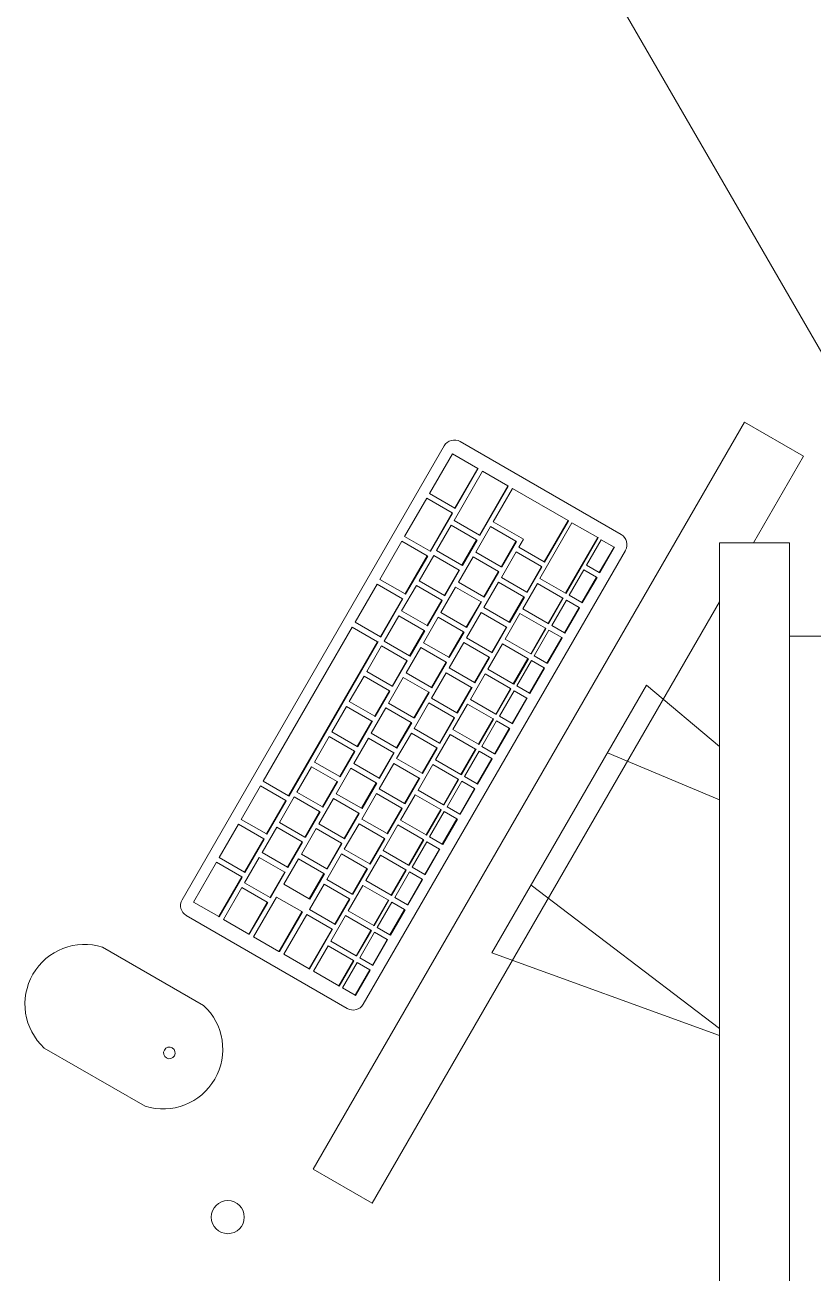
# Model space of a CAD drawing. Header units: millimetres. Extents: x 155927 to 326028, y -36033 to 97293.
# Drawn here: x 178047 to 178476, y 18002 to 18682 of the extents above; entities that cross this region are included whole.
import ezdxf

# ---------------------------------------------------------------- set-up
doc = ezdxf.new("R2010")
doc.units = ezdxf.units.MM
doc.header["$MEASUREMENT"] = 0
for name, color, linetype, lineweight in [('A-GENM', 8, 'CONTINUOUS', 9), ('E-ELEC-EQPM', 8, 'CONTINUOUS', 9), ('I-FURN', 8, 'CONTINUOUS', 9)]:
    doc.layers.add(name, color=color, linetype=linetype, lineweight=lineweight)

msp = doc.modelspace()

# ---------------------------------------------------------------- linework, layer by layer
at = {"layer": 'A-GENM'}
for p, q in [((178284.09, 18455.01), (178371.7, 18404.43)), ((178132.65, 18205.4), (178275.41, 18452.69)), ((178279.83, 18448.36), (178267.33, 18426.71)), ((178293.64, 18440.39), (178279.83, 18448.36)), ((178296.21, 18438.91), (178280.71, 18412.06)), ((178281.14, 18418.74), (178293.64, 18440.39)), ((178293.88, 18440.25), (178281.38, 18418.6)), ((178293.64, 18440.39), (178293.88, 18440.25)), ((178310.03, 18430.93), (178296.21, 18438.91)), ((178294.53, 18404.08), (178310.03, 18430.93)), ((178310.27, 18430.79), (178294.77, 18403.94)), ((178312.6, 18429.44), (178302.1, 18411.26)), ((178310.03, 18430.93), (178310.27, 18430.79)), ((178342.81, 18412), (178312.6, 18429.44)), ((178265.83, 18424.11), (178253.83, 18403.33)), ((178279.64, 18416.14), (178265.83, 18424.11)), ((178267.33, 18426.71), (178281.14, 18418.74)), ((178267.64, 18395.36), (178279.64, 18416.14)), ((178279.88, 18416), (178267.88, 18395.22)), ((178279.64, 18416.14), (178279.88, 18416)), ((178281.14, 18418.74), (178281.38, 18418.6)), ((178279.21, 18409.46), (178271.21, 18395.61)), ((178293.03, 18401.48), (178279.21, 18409.46)), ((178280.71, 18412.06), (178294.53, 18404.08)), ((178300.6, 18408.66), (178292.6, 18394.8)), ((178314.42, 18400.68), (178300.6, 18408.66)), ((178302.1, 18411.26), (178318.49, 18401.79)), ((178344.9, 18410.79), (178327.4, 18380.48)), ((178329.81, 18389.48), (178342.81, 18412)), ((178343.05, 18411.86), (178330.05, 18389.35)), ((178342.81, 18412), (178343.05, 18411.86)), ((178358.97, 18402.67), (178344.9, 18410.79)), ((178252.33, 18400.73), (178240.33, 18379.95)), ((178266.14, 18392.76), (178252.33, 18400.73)), ((178253.83, 18403.33), (178267.64, 18395.36)), ((178285.03, 18387.63), (178293.03, 18401.48)), ((178293.27, 18401.34), (178285.27, 18387.49)), ((178293.03, 18401.48), (178293.27, 18401.34)), ((178294.53, 18404.08), (178294.77, 18403.94)), ((178306.42, 18386.82), (178314.42, 18400.68)), ((178314.66, 18400.54), (178306.66, 18386.68)), ((178314.42, 18400.68), (178314.66, 18400.54)), ((178318.49, 18401.79), (178315.99, 18397.46)), ((178341.47, 18372.36), (178358.97, 18402.67)), ((178359.21, 18402.54), (178341.71, 18372.23)), ((178360.92, 18401.55), (178352.92, 18387.69)), ((178358.97, 18402.67), (178359.21, 18402.54)), ((178367.83, 18397.56), (178360.92, 18401.55)), ((178374.02, 18395.75), (178231.26, 18148.47)), ((178267.64, 18395.36), (178267.88, 18395.22)), ((178271.21, 18395.61), (178285.03, 18387.63)), ((178292.6, 18394.8), (178306.42, 18386.82)), ((178314.49, 18394.87), (178306.49, 18381.01)), ((178328.31, 18386.89), (178314.49, 18394.87)), ((178315.99, 18397.46), (178329.81, 18389.48)), ((178359.83, 18383.7), (178367.83, 18397.56)), ((178368.07, 18397.42), (178360.07, 18383.56)), ((178367.83, 18397.56), (178368.07, 18397.42)), ((178254.14, 18371.98), (178266.14, 18392.76)), ((178266.38, 18392.62), (178254.38, 18371.84)), ((178269.71, 18393.01), (178261.71, 18379.15)), ((178266.14, 18392.76), (178266.38, 18392.62)), ((178283.53, 18385.03), (178269.71, 18393.01)), ((178291.1, 18392.21), (178283.1, 18378.35)), ((178285.03, 18387.63), (178285.27, 18387.49)), ((178304.92, 18384.22), (178291.1, 18392.21)), ((178306.42, 18386.82), (178306.66, 18386.68)), ((178320.31, 18373.03), (178328.31, 18386.89)), ((178328.55, 18386.75), (178320.55, 18372.89)), ((178328.31, 18386.89), (178328.55, 18386.75)), ((178329.81, 18389.48), (178330.05, 18389.35)), ((178352.92, 18387.69), (178359.83, 18383.7)), ((178240.33, 18379.95), (178254.14, 18371.98)), ((178275.53, 18371.17), (178283.53, 18385.03)), ((178283.77, 18384.89), (178275.77, 18371.03)), ((178283.53, 18385.03), (178283.77, 18384.89)), ((178296.92, 18370.37), (178304.92, 18384.22)), ((178305.16, 18384.09), (178297.16, 18370.23)), ((178304.92, 18384.22), (178305.16, 18384.09)), ((178306.49, 18381.01), (178320.31, 18373.03)), ((178327.4, 18380.48), (178341.47, 18372.36)), ((178351.42, 18385.09), (178343.42, 18371.24)), ((178350.33, 18367.24), (178358.33, 18381.1)), ((178358.57, 18380.96), (178350.57, 18367.11)), ((178358.33, 18381.1), (178351.42, 18385.09)), ((178358.33, 18381.1), (178358.57, 18380.96)), ((178359.83, 18383.7), (178360.07, 18383.56)), ((178238.83, 18377.35), (178226.83, 18356.56)), ((178252.64, 18369.38), (178238.83, 18377.35)), ((178260.21, 18376.55), (178252.21, 18362.7)), ((178274.03, 18368.57), (178260.21, 18376.55)), ((178261.71, 18379.15), (178275.53, 18371.17)), ((178281.6, 18375.75), (178273.6, 18361.89)), ((178295.42, 18367.77), (178281.6, 18375.75)), ((178283.1, 18378.35), (178296.92, 18370.37)), ((178304.99, 18378.41), (178296.99, 18364.55)), ((178318.81, 18370.43), (178304.99, 18378.41)), ((178326.14, 18377.75), (178318.14, 18363.89)), ((178320.31, 18373.03), (178320.55, 18372.89)), ((178339.97, 18369.77), (178326.14, 18377.75)), ((178240.64, 18348.59), (178252.64, 18369.38)), ((178252.88, 18369.24), (178240.88, 18348.45)), ((178252.64, 18369.38), (178252.88, 18369.24)), ((178254.14, 18371.98), (178254.38, 18371.84)), ((178266.03, 18354.72), (178274.03, 18368.57)), ((178274.27, 18368.44), (178266.27, 18354.58)), ((178274.03, 18368.57), (178274.27, 18368.44)), ((178275.53, 18371.17), (178275.77, 18371.03)), ((178287.42, 18353.91), (178295.42, 18367.77)), ((178295.66, 18367.63), (178287.66, 18353.78)), ((178295.42, 18367.77), (178295.66, 18367.63)), ((178296.92, 18370.37), (178297.16, 18370.23)), ((178310.81, 18356.57), (178318.81, 18370.43)), ((178319.05, 18370.29), (178311.05, 18356.44)), ((178318.81, 18370.43), (178319.05, 18370.29)), ((178331.97, 18355.91), (178339.97, 18369.77)), ((178340.21, 18369.63), (178332.21, 18355.77)), ((178341.92, 18368.64), (178333.92, 18354.78)), ((178339.97, 18369.77), (178340.21, 18369.63)), ((178341.47, 18372.36), (178341.71, 18372.23)), ((178348.83, 18364.65), (178341.92, 18368.64)), ((178343.42, 18371.24), (178350.33, 18367.24)), ((178350.33, 18367.24), (178350.57, 18367.11)), ((178250.71, 18360.1), (178242.71, 18346.24)), ((178264.53, 18352.12), (178250.71, 18360.1)), ((178252.21, 18362.7), (178266.03, 18354.72)), ((178272.1, 18359.3), (178264.1, 18345.44)), ((178285.92, 18351.32), (178272.1, 18359.3)), ((178273.6, 18361.89), (178287.42, 18353.91)), ((178295.49, 18361.96), (178287.49, 18348.1)), ((178309.31, 18353.98), (178295.49, 18361.96)), ((178296.99, 18364.55), (178310.81, 18356.57)), ((178316.64, 18361.29), (178308.64, 18347.44)), ((178330.47, 18353.31), (178316.64, 18361.29)), ((178318.14, 18363.89), (178331.97, 18355.91)), ((178340.83, 18350.79), (178348.83, 18364.65)), ((178349.07, 18364.51), (178341.07, 18350.65)), ((178348.83, 18364.65), (178349.07, 18364.51)), ((178225.33, 18353.96), (178176.83, 18269.96)), ((178239.14, 18345.99), (178225.33, 18353.96)), ((178226.83, 18356.56), (178240.64, 18348.59)), ((178266.03, 18354.72), (178266.27, 18354.58)), ((178287.42, 18353.91), (178287.66, 18353.78)), ((178301.31, 18340.12), (178309.31, 18353.98)), ((178309.55, 18353.84), (178301.55, 18339.98)), ((178309.31, 18353.98), (178309.55, 18353.84)), ((178310.81, 18356.57), (178311.05, 18356.44)), ((178322.47, 18339.45), (178330.47, 18353.31)), ((178330.71, 18353.17), (178322.71, 18339.32)), ((178330.47, 18353.31), (178330.71, 18353.17)), ((178331.97, 18355.91), (178332.21, 18355.77)), ((178333.92, 18354.78), (178340.83, 18350.79)), ((178190.64, 18261.99), (178239.14, 18345.99)), ((178239.38, 18345.86), (178190.88, 18261.85)), ((178239.14, 18345.99), (178239.38, 18345.86)), ((178240.64, 18348.59), (178240.88, 18348.45)), ((178242.71, 18346.24), (178256.53, 18338.26)), ((178256.53, 18338.26), (178264.53, 18352.12)), ((178264.77, 18351.98), (178256.77, 18338.12)), ((178264.53, 18352.12), (178264.77, 18351.98)), ((178277.92, 18337.46), (178285.92, 18351.32)), ((178286.16, 18351.18), (178278.16, 18337.32)), ((178285.92, 18351.32), (178286.16, 18351.18)), ((178287.49, 18348.1), (178301.31, 18340.12)), ((178308.64, 18347.44), (178322.47, 18339.45)), ((178332.42, 18352.18), (178324.42, 18338.33)), ((178331.33, 18334.34), (178339.33, 18348.19)), ((178339.57, 18348.05), (178331.57, 18334.2)), ((178339.33, 18348.19), (178332.42, 18352.18)), ((178339.33, 18348.19), (178339.57, 18348.05)), ((178340.83, 18350.79), (178341.07, 18350.65)), ((178241.21, 18343.65), (178233.21, 18329.79)), ((178255.03, 18335.67), (178241.21, 18343.65)), ((178262.6, 18342.84), (178254.6, 18328.99)), ((178276.42, 18334.86), (178262.6, 18342.84)), ((178264.1, 18345.44), (178277.92, 18337.46)), ((178285.99, 18345.5), (178277.99, 18331.65)), ((178299.81, 18337.52), (178285.99, 18345.5)), ((178307.14, 18344.84), (178299.14, 18330.98)), ((178301.31, 18340.12), (178301.55, 18339.98)), ((178320.97, 18336.86), (178307.14, 18344.84)), ((178322.47, 18339.45), (178322.71, 18339.32)), ((178247.03, 18321.81), (178255.03, 18335.67)), ((178255.27, 18335.53), (178247.27, 18321.67)), ((178255.03, 18335.67), (178255.27, 18335.53)), ((178256.53, 18338.26), (178256.77, 18338.12)), ((178268.42, 18321.01), (178276.42, 18334.86)), ((178276.66, 18334.72), (178268.66, 18320.87)), ((178276.42, 18334.86), (178276.66, 18334.72)), ((178277.92, 18337.46), (178278.16, 18337.32)), ((178291.81, 18323.67), (178299.81, 18337.52)), ((178300.05, 18337.38), (178292.05, 18323.53)), ((178299.81, 18337.52), (178300.05, 18337.38)), ((178312.97, 18323), (178320.97, 18336.86)), ((178321.21, 18336.72), (178313.21, 18322.86)), ((178322.92, 18335.73), (178314.92, 18321.87)), ((178320.97, 18336.86), (178321.21, 18336.72)), ((178329.83, 18331.74), (178322.92, 18335.73)), ((178324.42, 18338.33), (178331.33, 18334.34)), ((178331.33, 18334.34), (178331.57, 18334.2)), ((178231.71, 18327.19), (178223.71, 18313.33)), ((178245.53, 18319.21), (178231.71, 18327.19)), ((178233.21, 18329.79), (178247.03, 18321.81)), ((178253.1, 18326.39), (178245.1, 18312.53)), ((178266.92, 18318.41), (178253.1, 18326.39)), ((178254.6, 18328.99), (178268.42, 18321.01)), ((178276.49, 18329.05), (178268.49, 18315.19)), ((178290.31, 18321.07), (178276.49, 18329.05)), ((178277.99, 18331.65), (178291.81, 18323.67)), ((178297.64, 18328.38), (178289.64, 18314.53)), ((178311.47, 18320.4), (178297.64, 18328.38)), ((178299.14, 18330.98), (178312.97, 18323)), ((178321.83, 18317.88), (178329.83, 18331.74)), ((178330.07, 18331.6), (178322.07, 18317.74)), ((178329.83, 18331.74), (178330.07, 18331.6)), ((178237.53, 18305.35), (178245.53, 18319.21)), ((178245.77, 18319.07), (178237.77, 18305.22)), ((178245.53, 18319.21), (178245.77, 18319.07)), ((178247.03, 18321.81), (178247.27, 18321.67)), ((178268.42, 18321.01), (178268.66, 18320.87)), ((178282.31, 18307.21), (178290.31, 18321.07)), ((178290.55, 18320.93), (178282.55, 18307.07)), ((178290.31, 18321.07), (178290.55, 18320.93)), ((178291.81, 18323.67), (178292.05, 18323.53)), ((178303.47, 18306.55), (178311.47, 18320.4)), ((178311.71, 18320.26), (178303.71, 18306.41)), ((178313.42, 18319.27), (178305.42, 18305.42)), ((178311.47, 18320.4), (178311.71, 18320.26)), ((178312.97, 18323), (178313.21, 18322.86)), ((178320.33, 18315.28), (178313.42, 18319.27)), ((178314.92, 18321.87), (178321.83, 18317.88)), ((178223.71, 18313.33), (178237.53, 18305.35)), ((178245.1, 18312.53), (178258.92, 18304.55)), ((178258.92, 18304.55), (178266.92, 18318.41)), ((178266.99, 18312.59), (178258.99, 18298.74)), ((178267.16, 18318.27), (178259.16, 18304.41)), ((178266.92, 18318.41), (178267.16, 18318.27)), ((178280.81, 18304.61), (178266.99, 18312.59)), ((178268.49, 18315.19), (178282.31, 18307.21)), ((178288.14, 18311.93), (178280.14, 18298.07)), ((178301.97, 18303.95), (178288.14, 18311.93)), ((178289.64, 18314.53), (178303.47, 18306.55)), ((178312.33, 18301.43), (178320.33, 18315.28)), ((178320.57, 18315.15), (178312.57, 18301.29)), ((178320.33, 18315.28), (178320.57, 18315.15)), ((178321.83, 18317.88), (178322.07, 18317.74)), ((178222.21, 18310.74), (178214.21, 18296.88)), ((178236.03, 18302.76), (178222.21, 18310.74)), ((178243.6, 18309.93), (178235.6, 18296.08)), ((178237.53, 18305.35), (178237.77, 18305.22)), ((178257.42, 18301.95), (178243.6, 18309.93)), ((178282.31, 18307.21), (178282.55, 18307.07)), ((178303.47, 18306.55), (178303.71, 18306.41)), ((178305.42, 18305.42), (178312.33, 18301.43)), ((178228.03, 18288.9), (178236.03, 18302.76)), ((178236.27, 18302.62), (178228.27, 18288.76)), ((178236.03, 18302.76), (178236.27, 18302.62)), ((178249.42, 18288.1), (178257.42, 18301.95)), ((178257.66, 18301.81), (178249.66, 18287.96)), ((178257.42, 18301.95), (178257.66, 18301.81)), ((178258.92, 18304.55), (178259.16, 18304.41)), ((178258.99, 18298.74), (178272.81, 18290.76)), ((178272.81, 18290.76), (178280.81, 18304.61)), ((178281.05, 18304.47), (178273.05, 18290.62)), ((178280.14, 18298.07), (178293.97, 18290.09)), ((178280.81, 18304.61), (178281.05, 18304.47)), ((178293.97, 18290.09), (178301.97, 18303.95)), ((178302.21, 18303.81), (178294.21, 18289.95)), ((178303.92, 18302.82), (178295.92, 18288.96)), ((178301.97, 18303.95), (178302.21, 18303.81)), ((178302.83, 18284.97), (178310.83, 18298.83)), ((178311.07, 18298.69), (178303.07, 18284.83)), ((178310.83, 18298.83), (178303.92, 18302.82)), ((178310.83, 18298.83), (178311.07, 18298.69)), ((178312.33, 18301.43), (178312.57, 18301.29)), ((178212.71, 18294.28), (178204.71, 18280.43)), ((178226.53, 18286.3), (178212.71, 18294.28)), ((178214.21, 18296.88), (178228.03, 18288.9)), ((178234.1, 18293.48), (178226.1, 18279.62)), ((178247.92, 18285.5), (178234.1, 18293.48)), ((178235.6, 18296.08), (178249.42, 18288.1)), ((178257.49, 18296.14), (178249.49, 18282.28)), ((178271.31, 18288.16), (178257.49, 18296.14)), ((178278.64, 18295.47), (178270.64, 18281.62)), ((178292.47, 18287.49), (178278.64, 18295.47)), ((178218.53, 18272.45), (178226.53, 18286.3)), ((178226.77, 18286.16), (178218.77, 18272.31)), ((178226.53, 18286.3), (178226.77, 18286.16)), ((178228.03, 18288.9), (178228.27, 18288.76)), ((178239.92, 18271.64), (178247.92, 18285.5)), ((178248.16, 18285.36), (178240.16, 18271.5)), ((178247.92, 18285.5), (178248.16, 18285.36)), ((178249.42, 18288.1), (178249.66, 18287.96)), ((178263.31, 18274.3), (178271.31, 18288.16)), ((178271.55, 18288.02), (178263.55, 18274.16)), ((178271.31, 18288.16), (178271.55, 18288.02)), ((178272.81, 18290.76), (178273.05, 18290.62)), ((178284.47, 18273.64), (178292.47, 18287.49)), ((178292.71, 18287.36), (178284.71, 18273.5)), ((178294.42, 18286.36), (178286.42, 18272.51)), ((178292.47, 18287.49), (178292.71, 18287.36)), ((178293.97, 18290.09), (178294.21, 18289.95)), ((178301.33, 18282.37), (178294.42, 18286.36)), ((178295.92, 18288.96), (178302.83, 18284.97)), ((178302.83, 18284.97), (178303.07, 18284.83)), ((178203.21, 18277.83), (178195.21, 18263.97)), ((178217.03, 18269.85), (178203.21, 18277.83)), ((178204.71, 18280.43), (178218.53, 18272.45)), ((178226.1, 18279.62), (178239.92, 18271.64)), ((178247.99, 18279.68), (178239.99, 18265.83)), ((178261.81, 18271.7), (178247.99, 18279.68)), ((178249.49, 18282.28), (178263.31, 18274.3)), ((178269.14, 18279.02), (178261.14, 18265.16)), ((178282.97, 18271.04), (178269.14, 18279.02)), ((178270.64, 18281.62), (178284.47, 18273.64)), ((178293.33, 18268.52), (178301.33, 18282.37)), ((178301.57, 18282.24), (178293.57, 18268.38)), ((178301.33, 18282.37), (178301.57, 18282.24)), ((178224.6, 18277.02), (178216.6, 18263.17)), ((178218.53, 18272.45), (178218.77, 18272.31)), ((178238.42, 18269.04), (178224.6, 18277.02)), ((178239.92, 18271.64), (178240.16, 18271.5)), ((178253.81, 18257.85), (178261.81, 18271.7)), ((178262.05, 18271.57), (178254.05, 18257.71)), ((178261.81, 18271.7), (178262.05, 18271.57)), ((178263.31, 18274.3), (178263.55, 18274.16)), ((178274.97, 18257.18), (178282.97, 18271.04)), ((178283.21, 18270.9), (178275.21, 18257.04)), ((178282.97, 18271.04), (178283.21, 18270.9)), ((178284.47, 18273.64), (178284.71, 18273.5)), ((178286.42, 18272.51), (178293.33, 18268.52)), ((178175.33, 18267.36), (178164.83, 18249.18)), ((178189.14, 18259.39), (178175.33, 18267.36)), ((178176.83, 18269.96), (178190.64, 18261.99)), ((178209.03, 18255.99), (178217.03, 18269.85)), ((178217.27, 18269.71), (178209.27, 18255.85)), ((178217.03, 18269.85), (178217.27, 18269.71)), ((178230.42, 18255.19), (178238.42, 18269.04)), ((178238.66, 18268.91), (178230.66, 18255.05)), ((178238.42, 18269.04), (178238.66, 18268.91)), ((178239.99, 18265.83), (178253.81, 18257.85)), ((178261.14, 18265.16), (178274.97, 18257.18)), ((178284.92, 18269.91), (178276.92, 18256.05)), ((178283.83, 18252.06), (178291.83, 18265.92)), ((178292.07, 18265.78), (178284.07, 18251.93)), ((178291.83, 18265.92), (178284.92, 18269.91)), ((178291.83, 18265.92), (178292.07, 18265.78)), ((178293.33, 18268.52), (178293.57, 18268.38)), ((178178.64, 18241.21), (178189.14, 18259.39)), ((178189.38, 18259.25), (178178.88, 18241.07)), ((178193.71, 18261.37), (178185.71, 18247.52)), ((178189.14, 18259.39), (178189.38, 18259.25)), ((178190.64, 18261.99), (178190.88, 18261.85)), ((178207.53, 18253.39), (178193.71, 18261.37)), ((178195.21, 18263.97), (178209.03, 18255.99)), ((178215.1, 18260.57), (178207.1, 18246.71)), ((178228.92, 18252.59), (178215.1, 18260.57)), ((178216.6, 18263.17), (178230.42, 18255.19)), ((178238.49, 18263.23), (178230.49, 18249.37)), ((178252.31, 18255.25), (178238.49, 18263.23)), ((178259.64, 18262.56), (178251.64, 18248.71)), ((178253.81, 18257.85), (178254.05, 18257.71)), ((178273.47, 18254.58), (178259.64, 18262.56)), ((178199.53, 18239.54), (178207.53, 18253.39)), ((178207.77, 18253.25), (178199.77, 18239.4)), ((178207.53, 18253.39), (178207.77, 18253.25)), ((178209.03, 18255.99), (178209.27, 18255.85)), ((178220.92, 18238.73), (178228.92, 18252.59)), ((178229.16, 18252.45), (178221.16, 18238.59)), ((178228.92, 18252.59), (178229.16, 18252.45)), ((178230.42, 18255.19), (178230.66, 18255.05)), ((178244.31, 18241.39), (178252.31, 18255.25)), ((178252.55, 18255.11), (178244.55, 18241.25)), ((178252.31, 18255.25), (178252.55, 18255.11)), ((178265.47, 18240.73), (178273.47, 18254.58)), ((178273.71, 18254.45), (178265.71, 18240.59)), ((178275.42, 18253.46), (178267.42, 18239.6)), ((178273.47, 18254.58), (178273.71, 18254.45)), ((178274.97, 18257.18), (178275.21, 18257.04)), ((178282.33, 18249.47), (178275.42, 18253.46)), ((178276.92, 18256.05), (178283.83, 18252.06)), ((178283.83, 18252.06), (178284.07, 18251.93)), ((178163.33, 18246.58), (178152.83, 18228.39)), ((178177.14, 18238.61), (178163.33, 18246.58)), ((178164.83, 18249.18), (178178.64, 18241.21)), ((178184.21, 18244.92), (178176.21, 18231.06)), ((178198.03, 18236.94), (178184.21, 18244.92)), ((178185.71, 18247.52), (178199.53, 18239.54)), ((178205.6, 18244.12), (178197.6, 18230.26)), ((178219.42, 18236.13), (178205.6, 18244.12)), ((178207.1, 18246.71), (178220.92, 18238.73)), ((178228.99, 18246.78), (178220.99, 18232.92)), ((178242.81, 18238.8), (178228.99, 18246.78)), ((178230.49, 18249.37), (178244.31, 18241.39)), ((178250.14, 18246.11), (178242.14, 18232.25)), ((178263.97, 18238.13), (178250.14, 18246.11)), ((178251.64, 18248.71), (178265.47, 18240.73)), ((178274.33, 18235.61), (178282.33, 18249.47)), ((178282.57, 18249.33), (178274.57, 18235.47)), ((178282.33, 18249.47), (178282.57, 18249.33)), ((178166.64, 18220.42), (178177.14, 18238.61)), ((178177.38, 18238.47), (178166.88, 18220.28)), ((178177.14, 18238.61), (178177.38, 18238.47)), ((178178.64, 18241.21), (178178.88, 18241.07)), ((178190.03, 18223.08), (178198.03, 18236.94)), ((178198.03, 18236.94), (178198.27, 18236.8)), ((178199.53, 18239.54), (178199.77, 18239.4)), ((178220.92, 18238.73), (178221.16, 18238.59)), ((178234.81, 18224.94), (178242.81, 18238.8)), ((178243.05, 18238.66), (178235.05, 18224.8)), ((178242.81, 18238.8), (178243.05, 18238.66)), ((178244.31, 18241.39), (178244.55, 18241.25)), ((178255.97, 18224.27), (178263.97, 18238.13)), ((178264.21, 18237.99), (178256.21, 18224.14)), ((178265.92, 18237), (178257.92, 18223.14)), ((178263.97, 18238.13), (178264.21, 18237.99)), ((178265.47, 18240.73), (178265.71, 18240.59)), ((178272.83, 18233.01), (178265.92, 18237)), ((178267.42, 18239.6), (178274.33, 18235.61)), ((178176.21, 18231.06), (178190.03, 18223.08)), ((178198.27, 18236.8), (178190.27, 18222.94)), ((178197.6, 18230.26), (178211.42, 18222.28)), ((178211.42, 18222.28), (178219.42, 18236.13)), ((178219.49, 18230.32), (178211.49, 18216.46)), ((178219.66, 18236), (178211.66, 18222.14)), ((178219.42, 18236.13), (178219.66, 18236)), ((178233.31, 18222.34), (178219.49, 18230.32)), ((178220.99, 18232.92), (178234.81, 18224.94)), ((178242.14, 18232.25), (178255.97, 18224.27)), ((178264.83, 18219.15), (178272.83, 18233.01)), ((178273.07, 18232.87), (178265.07, 18219.02)), ((178272.83, 18233.01), (178273.07, 18232.87)), ((178274.33, 18235.61), (178274.57, 18235.47)), ((178151.33, 18225.79), (178138.83, 18204.14)), ((178165.14, 18217.82), (178151.33, 18225.79)), ((178152.83, 18228.39), (178166.64, 18220.42)), ((178174.71, 18228.46), (178166.71, 18214.61)), ((178188.53, 18220.48), (178174.71, 18228.46)), ((178196.1, 18227.66), (178188.1, 18213.8)), ((178209.92, 18219.68), (178196.1, 18227.66)), ((178240.64, 18229.66), (178232.64, 18215.8)), ((178234.81, 18224.94), (178235.05, 18224.8)), ((178254.47, 18221.68), (178240.64, 18229.66)), ((178255.97, 18224.27), (178256.21, 18224.14)), ((178152.64, 18196.17), (178165.14, 18217.82)), ((178165.38, 18217.68), (178152.88, 18196.03)), ((178165.14, 18217.82), (178165.38, 18217.68)), ((178166.64, 18220.42), (178166.88, 18220.28)), ((178180.53, 18206.63), (178188.53, 18220.48)), ((178188.77, 18220.35), (178180.77, 18206.49)), ((178188.53, 18220.48), (178188.77, 18220.35)), ((178190.03, 18223.08), (178190.27, 18222.94)), ((178201.92, 18205.82), (178209.92, 18219.68)), ((178210.16, 18219.54), (178202.16, 18205.69)), ((178209.92, 18219.68), (178210.16, 18219.54)), ((178211.42, 18222.28), (178211.66, 18222.14)), ((178211.49, 18216.46), (178225.31, 18208.48)), ((178225.31, 18208.48), (178233.31, 18222.34)), ((178233.55, 18222.2), (178225.55, 18208.35)), ((178233.31, 18222.34), (178233.55, 18222.2)), ((178246.47, 18207.82), (178254.47, 18221.68)), ((178254.71, 18221.54), (178246.71, 18207.68)), ((178256.42, 18220.55), (178248.42, 18206.69)), ((178254.47, 18221.68), (178254.71, 18221.54)), ((178255.33, 18202.7), (178263.33, 18216.56)), ((178263.57, 18216.42), (178255.57, 18202.56)), ((178263.33, 18216.56), (178256.42, 18220.55)), ((178257.92, 18223.14), (178264.83, 18219.15)), ((178263.33, 18216.56), (178263.57, 18216.42)), ((178264.83, 18219.15), (178265.07, 18219.02)), ((178165.23, 18212), (178155.23, 18194.68)), ((178179.03, 18204.03), (178165.23, 18212)), ((178166.71, 18214.61), (178180.53, 18206.63)), ((178188.1, 18213.8), (178201.92, 18205.82)), ((178209.99, 18213.87), (178201.99, 18200.01)), ((178223.81, 18205.89), (178209.99, 18213.87)), ((178231.14, 18213.2), (178223.14, 18199.35)), ((178244.97, 18205.22), (178231.14, 18213.2)), ((178232.64, 18215.8), (178246.47, 18207.82)), ((178138.83, 18204.14), (178152.64, 18196.17)), ((178169.03, 18186.71), (178179.03, 18204.03)), ((178179.27, 18203.89), (178169.27, 18186.57)), ((178184.12, 18206.87), (178171.62, 18185.21)), ((178179.03, 18204.03), (178179.27, 18203.89)), ((178180.53, 18206.63), (178180.77, 18206.49)), ((178197.92, 18198.9), (178184.12, 18206.87)), ((178201.92, 18205.82), (178202.16, 18205.69)), ((178215.81, 18192.03), (178223.81, 18205.89)), ((178224.05, 18205.75), (178216.05, 18191.89)), ((178223.81, 18205.89), (178224.05, 18205.75)), ((178225.31, 18208.48), (178225.55, 18208.35)), ((178236.97, 18191.36), (178244.97, 18205.22)), ((178245.21, 18205.08), (178237.21, 18191.23)), ((178246.92, 18204.09), (178238.92, 18190.24)), ((178244.97, 18205.22), (178245.21, 18205.08)), ((178246.47, 18207.82), (178246.71, 18207.68)), ((178253.83, 18200.1), (178246.92, 18204.09)), ((178248.42, 18206.69), (178255.33, 18202.7)), ((178222.58, 18146.15), (178134.97, 18196.73)), ((178152.64, 18196.17), (178152.88, 18196.03)), ((178185.42, 18177.24), (178197.92, 18198.9)), ((178198.16, 18198.76), (178185.66, 18177.11)), ((178200.51, 18197.4), (178188.01, 18175.75)), ((178197.92, 18198.9), (178198.16, 18198.76)), ((178214.31, 18189.43), (178200.51, 18197.4)), ((178201.99, 18200.01), (178215.81, 18192.03)), ((178221.64, 18196.75), (178213.64, 18182.89)), ((178235.47, 18188.77), (178221.64, 18196.75)), ((178223.14, 18199.35), (178236.97, 18191.36)), ((178245.83, 18186.25), (178253.83, 18200.1)), ((178254.07, 18199.96), (178246.07, 18186.11)), ((178253.83, 18200.1), (178254.07, 18199.96)), ((178255.33, 18202.7), (178255.57, 18202.56)), ((178155.23, 18194.68), (178169.03, 18186.71)), ((178201.81, 18167.78), (178214.31, 18189.43)), ((178214.55, 18189.29), (178202.05, 18167.64)), ((178214.31, 18189.43), (178214.55, 18189.29)), ((178215.81, 18192.03), (178216.05, 18191.89)), ((178236.97, 18191.36), (178237.21, 18191.23)), ((178238.92, 18190.24), (178245.83, 18186.25)), ((178169.03, 18186.71), (178169.27, 18186.57)), ((178171.62, 18185.21), (178185.42, 18177.24)), ((178213.64, 18182.89), (178227.47, 18174.91)), ((178227.47, 18174.91), (178235.47, 18188.77)), ((178235.71, 18188.63), (178227.71, 18174.77)), ((178237.42, 18187.64), (178229.42, 18173.78)), ((178235.47, 18188.77), (178235.71, 18188.63)), ((178236.33, 18169.79), (178244.33, 18183.65)), ((178244.57, 18183.51), (178236.57, 18169.65)), ((178244.33, 18183.65), (178237.42, 18187.64)), ((178244.33, 18183.65), (178244.57, 18183.51)), ((178245.83, 18186.25), (178246.07, 18186.11)), ((178144.35, 18147.85), (178089.35, 18179.6)), ((178185.42, 18177.24), (178185.66, 18177.11)), ((178188.01, 18175.75), (178201.81, 18167.78)), ((178212.14, 18180.29), (178204.14, 18166.44)), ((178225.97, 18172.31), (178212.14, 18180.29)), ((178217.97, 18158.46), (178225.97, 18172.31)), ((178226.21, 18172.17), (178218.21, 18158.32)), ((178227.92, 18171.18), (178219.92, 18157.33)), ((178225.97, 18172.31), (178226.21, 18172.17)), ((178227.47, 18174.91), (178227.71, 18174.77)), ((178234.83, 18167.19), (178227.92, 18171.18)), ((178229.42, 18173.78), (178236.33, 18169.79)), ((178236.33, 18169.79), (178236.57, 18169.65)), ((178201.81, 18167.78), (178202.05, 18167.64)), ((178204.14, 18166.44), (178217.97, 18158.46)), ((178226.83, 18153.34), (178234.83, 18167.19)), ((178235.07, 18167.05), (178227.07, 18153.2)), ((178234.83, 18167.19), (178235.07, 18167.05)), ((178217.97, 18158.46), (178218.21, 18158.32)), ((178219.92, 18157.33), (178226.83, 18153.34)), ((178226.83, 18153.34), (178227.07, 18153.2)), ((178057.6, 18124.61), (178112.6, 18092.86))]:
    msp.add_line(p, q, dxfattribs=at)
for centre, radius, start, end in [((178280.91, 18449.51), 6.35, 60, 150), ((178368.53, 18398.93), 6.35, 330, 60), ((178138.15, 18202.23), 6.35, 150, 240), ((178079.66, 18148.53), 32.54, 72.68038, 227.31962), ((178225.76, 18151.65), 6.35, 240, 330), ((178122.28, 18123.93), 32.54, 252.68038, 47.31962), ((178125.74, 18121.93), 3.16, 60, 240), ((178125.74, 18121.93), 3.16, 240, 60)]:
    msp.add_arc(centre, radius, start, end, dxfattribs=at)
at = {"layer": 'E-ELEC-EQPM'}
for p, q in [((178425.28, 18399.75), (178463.38, 18399.75)), ((178425.28, 17599.75), (178425.28, 18399.75)), ((178425.28, 17599.75), (178425.28, 18399.75)), ((178425.28, 18399.75), (178463.38, 18399.75)), ((178463.38, 18399.75), (178463.38, 18348.95)), ((178463.38, 18399.75), (178463.38, 17599.75)), ((178463.38, 18348.95), (178555.28, 18348.95)), ((178463.38, 18348.95), (178555.28, 18348.95))]:
    msp.add_line(p, q, dxfattribs=at)
at = {"layer": 'I-FURN'}
for p, q in [((178750.33, 18036.64), (178195.31, 18997.92)), ((178195.31, 18997.92), (178750.33, 18036.64)), ((178438.92, 18465.59), (178203.97, 18058.64)), ((178471.04, 18447.04), (178438.92, 18465.59)), ((178443.74, 18399.75), (178471.04, 18447.04)), ((178236.09, 18040.1), (178425.28, 18367.78)), ((178301.37, 18176.53), (178385.52, 18322.29)), ((178385.52, 18322.29), (178425.28, 18288.94)), ((178364.23, 18285.41), (178425.28, 18259.86)), ((178322.66, 18213.41), (178425.28, 18135.28)), ((178425.28, 18131.47), (178301.37, 18176.53)), ((178236.09, 18040.1), (178203.97, 18058.64))]:
    msp.add_line(p, q, dxfattribs=at)
for start, end in [(0, 180), (180, 0)]:
    msp.add_arc((178157.55, 18032.46), 9, start, end, dxfattribs=at)

doc.saveas('drawing.dxf')
